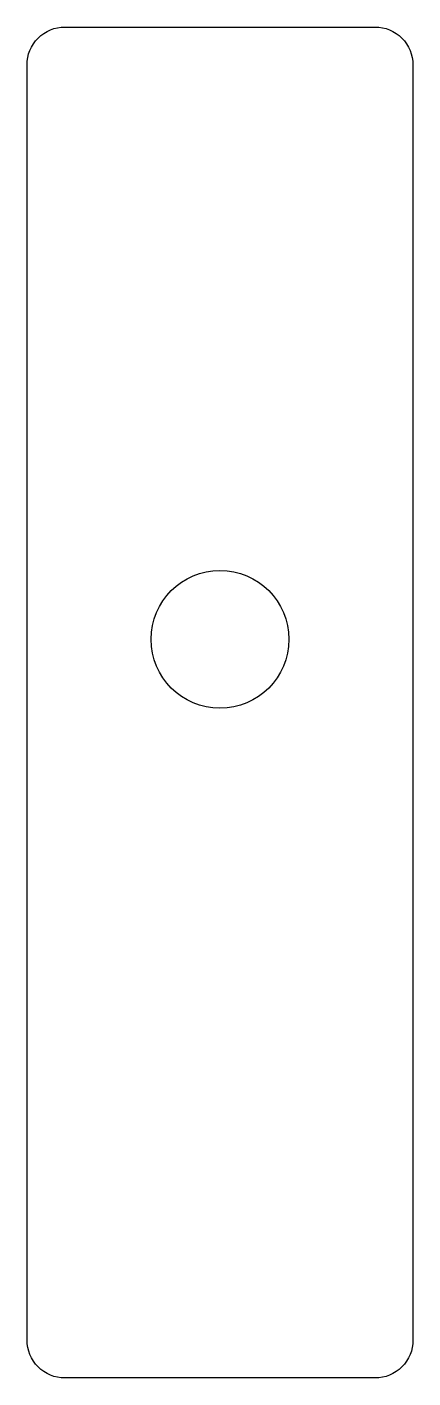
# Model space of a CAD drawing. Extents: x 293 to 321, y 5.1 to 103.1.
import ezdxf

# ---------------------------------------------------------------- set-up
doc = ezdxf.new("R2010")
doc.units = 0
doc.layers.add('OUTLINE', color=20, linetype='CONTINUOUS')

msp = doc.modelspace()

# ---------------------------------------------------------------- linework, layer by layer
at = {"layer": 'OUTLINE'}
msp.add_lwpolyline([(321.033, 7.814, -0.414214), (318.283, 5.064), (295.783, 5.064, -0.414214), (293.033, 7.814), (293.03, 100.313, -0.414214), (295.78, 103.063), (318.28, 103.063, -0.414214), (321.03, 100.313), (321.028, 7.814)], format="xyb", dxfattribs=at)
msp.add_circle((307.03, 58.648), 5, dxfattribs=at)

doc.saveas('drawing.dxf')
